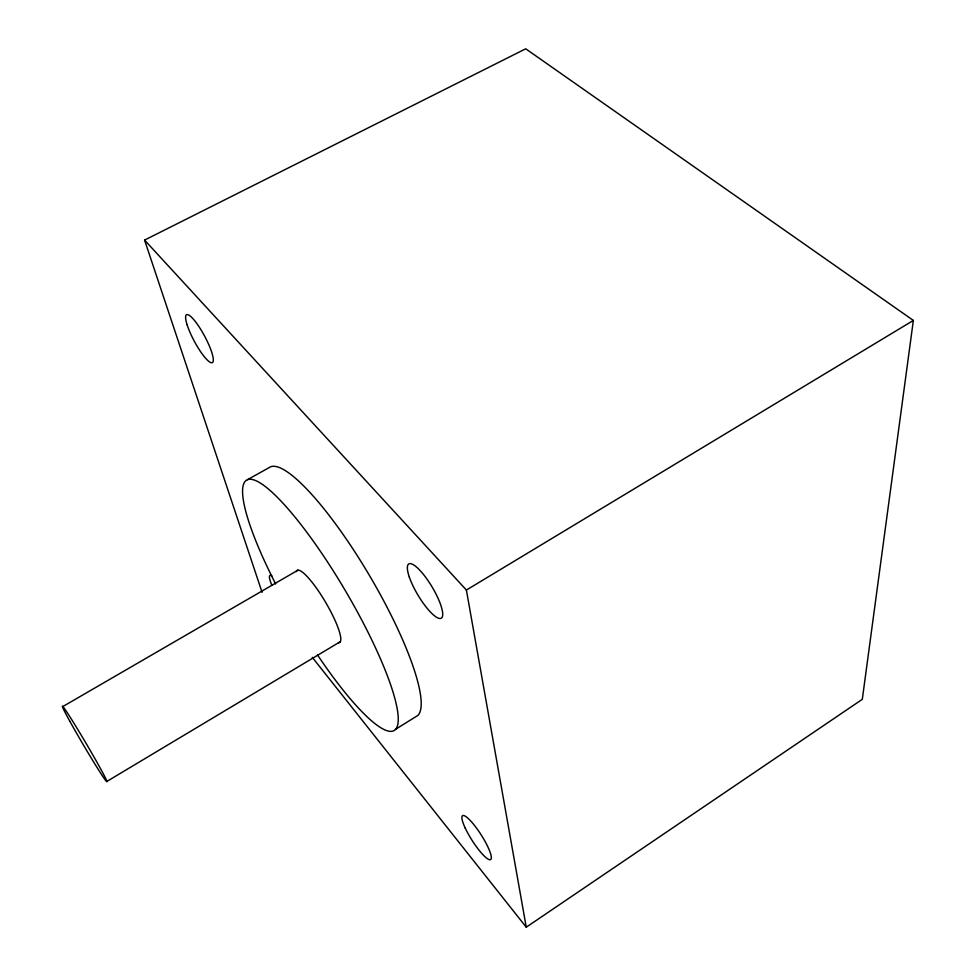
<?xml version="1.0" encoding="UTF-8"?>
<svg xmlns="http://www.w3.org/2000/svg" width="976" height="976" viewBox="0 0 976 976"><rect width="100%" height="100%" fill="white"/><g stroke="black" fill="none" stroke-linecap="round" stroke-linejoin="round"><path stroke-width="1.46" d="M262.08 592.347L144.582 240.084L525.722 48.8L913.353 320.433L862.308 699.316L526.259 927.2L312.271 657.324M395.439 729.389L417.911 715.396A144.643 31.061 59.5 0 0 368.904 574.547A144.643 31.061 59.5 0 0 270.547 466.833L247.465 479.692M526.259 927.2L466.394 590.053L913.353 320.433M106.909 781.398L340.319 641.683M62.781 706.575L297.948 570.191M144.582 240.084L466.394 590.053M275.671 583.977A145.278 28.902 59.5 0 1 274.732 494.759A145.278 28.902 59.5 0 1 394.877 698.548A145.278 28.902 59.5 0 1 317.505 654.957M296.301 571.631A41.797 8.284 59.5 0 1 325.289 601.765A41.797 8.284 59.5 0 1 338.391 642.672M271.853 585.258A22.387 4.087 59.7 0 1 271.853 575.877M69.943 721.435A43.676 1.549 59.5 0 0 106.482 781.471A43.676 1.549 59.5 0 0 77.763 729.45A43.676 1.549 59.5 0 0 69.943 721.435M187.05 324.605A27.169 5.746 61.7 0 0 210.962 362.645A27.169 5.746 61.7 0 0 200.361 328.79A27.169 5.746 61.7 0 0 187.05 324.605M409.322 577.072A31.622 8.162 59.1 0 0 439.92 618.503A31.622 8.162 59.1 0 0 425.865 577.56A31.622 8.162 59.1 0 0 409.322 577.072M465.271 828.173A26.059 5.307 57.4 0 0 490.391 859.673A26.059 5.307 57.4 0 0 474.104 824.952A26.059 5.307 57.4 0 0 465.271 828.173"/></g></svg>
